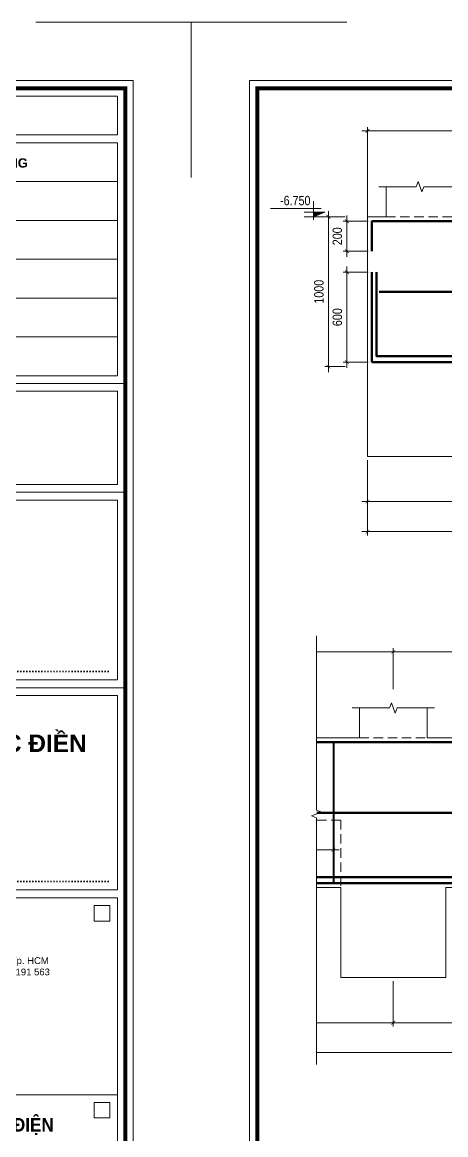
# Model space of a CAD drawing. Header units: millimetres. Extents: x 3014920 to 3563667, y -1638653 to -1356471.
# Drawn here: x 3409919 to 3412746, y -1593352 to -1585927 of the extents above; entities that cross this region are included whole.
import ezdxf
from ezdxf.enums import TextEntityAlignment as Align
from ezdxf.xclip import XClip

# ---------------------------------------------------------------- set-up
doc = ezdxf.new("R2010")
doc.units = ezdxf.units.MM
doc.header["$MEASUREMENT"] = 0
doc.header["$XCLIPFRAME"] = 0
doc.header["$PDMODE"] = 2
for name, pattern in [('6 TANG DIEN HINH 14-15$0$ACAD_ISO10W100', [18, 12, -3, 0, -3]), ('ACAD_ISO04W100', [30, 24, -3, 0, -3]), ('HIDDEN', [0.375, 0.25, -0.125])]:
    doc.linetypes.add(name, pattern=pattern)
doc.layers.get('0').update_dxf_attribs({"lineweight": 9})
doc.layers.get('Defpoints').update_dxf_attribs({"color": 10, "lineweight": 0})
for name, color, linetype, lineweight in [('CDAI', 21, 'Continuous', 40), ('CTHEP', 50, 'Continuous', 50), ('DBAO', 90, 'Continuous', 13), ('DGIONG', 130, 'Continuous', 13), ('HATCH', 154, 'Continuous', 9), ('KTH', 154, 'Continuous', 9), ('Net khuat', 8, 'HIDDEN', 13), ('TEXT', 7, 'Continuous', 15), ('TRUC', 251, 'ACAD_ISO04W100', 9)]:
    doc.layers.add(name, color=color, linetype=linetype, lineweight=lineweight)
doc.styles.add('CHG_XX_Khung ten$0$A1 BORDER$0$ARIAL', font='arial.ttf')
doc.styles.add('CHG_XX_Khung ten$0$A1 BORDER$0$Arial - Bold', font='arialbd.ttf', dxfattribs={"height": 2.5})
doc.styles.add('CHG_XX_Khung ten$0$A1 BORDER$0$Title Block DD$0$Arial - Bold', font='arialbd.ttf', dxfattribs={"height": 2.5})
doc.styles.add('CHG_XX_Khung ten$0$ArialB', font='arialbd.ttf')
doc.styles.add('TTP-HelCon', font='VHELVCN_0.TTF')
doc.dimstyles.new('TTP-25', dxfattribs={"dimscale": 25, "dimtxt": 2.5, "dimasz": 1, "dimexe": 1, "dimexo": 1, "dimgap": 0.09, "dimtad": 0, "dimdec": 4, "dimrnd": 1, "dimzin": 9, "dimdsep": 46, "dimtxsty": 'TTP-HelCon', "dimblk": 'ARCHTICK', "dimcen": 0.09, "dimdle": 1.5, "dimclrd": 256, "dimclre": 256, "dimclrt": 7, "dimadec": 0, "dimazin": 0, "dimtfac": 1, "dimtdec": 4, "dimtmove": 0, "dimatfit": 3, "dimldrblk": 'ARCHTICK', "dimfxl": 1, "dimtvp": 1, "dimtolj": 1, "dimtzin": 0, "dimarcsym": 0})

# ---------------------------------------------------------------- blocks, each defined once
blk = doc.blocks.new('_ArchTick')
at = {"color": 0, "linetype": 'ByBlock', "const_width": 0.15}
blk.add_lwpolyline([(-0.5, -0.5), (0.5, 0.5)], dxfattribs=at)
blk = doc.blocks.new('*D1348')
at = {"layer": 'Defpoints', "color": 0, "transparency": 16777216}
for p in [(-99.4, -574), (-235.4, -1574), (-99.4, -1574)]:
    blk.add_point(p, dxfattribs=at)
at = {"layer": 'KTH', "lineweight": -2, "transparency": 16777216}
for p, q in [((-124.4, -574), (-260.4, -574)), ((-235.4, -536.5), (-235.4, -1611.5)), ((-124.4, -1574), (-260.4, -1574))]:
    blk.add_line(p, q, dxfattribs=at)
at = {"layer": 'KTH', "lineweight": -2, "transparency": 16777216, "xscale": 25, "yscale": 25, "zscale": 25}
for p, rotation in [((-235.4, -574), 90), ((-235.4, -1574), 270)]:
    blk.add_blockref('_ArchTick', p, dxfattribs=dict(at, rotation=rotation))
at = {"layer": 'KTH', "color": 7, "transparency": 16777216, "insert": (-299.3, -1074), "char_height": 62.5, "attachment_point": 5, "rotation": 90, "style": 'TTP-HelCon'}
blk.add_mtext('\\A1;1000', dxfattribs=at)
blk = doc.blocks.new('CODE')
at = {"layer": 'DBAO'}
for p, q in [((-62.5, -20), (-62.5, 105)), ((-62.5, 0), (-137.5, 30)), ((-137.5, 30), (0, 30)), ((-137.5, 0), (0, 0)), ((-112.5, 55), (223.6, 55))]:
    blk.add_line(p, q, dxfattribs=at)
at = {"layer": 'HATCH', "color": 1}
blk.add_solid([(-62.5, 0), (-137.5, 30), (-62.5, 30)], dxfattribs=at)
blk = doc.blocks.new('*D1357')
at = {"layer": 'Defpoints', "color": 0, "transparency": 16777216}
for p in [(25, -2174), (2525, -2174), (2525, -2475)]:
    blk.add_point(p, dxfattribs=at)
at = {"layer": 'KTH', "lineweight": -2, "transparency": 16777216}
for p, q in [((25, -2199), (25, -2500)), ((2525, -2199), (2525, -2500)), ((-12.5, -2475), (2562.5, -2475))]:
    blk.add_line(p, q, dxfattribs=at)
at = {"layer": 'KTH', "lineweight": -2, "transparency": 16777216, "xscale": 25, "yscale": 25, "zscale": 25, "rotation": 180}
blk.add_blockref('_ArchTick', (25, -2475), dxfattribs=at)
at = {"layer": 'KTH', "lineweight": -2, "transparency": 16777216, "xscale": 25, "yscale": 25, "zscale": 25}
blk.add_blockref('_ArchTick', (2525, -2475), dxfattribs=at)
at = {"layer": 'KTH', "color": 7, "transparency": 16777216, "insert": (1275, -2411.2), "char_height": 62.5, "attachment_point": 5, "style": 'TTP-HelCon'}
blk.add_mtext('\\A1;2500', dxfattribs=at)
blk = doc.blocks.new('*D1382')
at = {"layer": 'Defpoints', "color": 0, "transparency": 16777216}
for p in [(11800, -2475), (21300, -2475), (11800, -2675)]:
    blk.add_point(p, dxfattribs=at)
at = {"layer": 'KTH', "lineweight": -2, "transparency": 16777216}
for p, q in [((11800, -2500), (11800, -2700)), ((21300, -2500), (21300, -2700)), ((21337.5, -2675), (11762.5, -2675))]:
    blk.add_line(p, q, dxfattribs=at)
at = {"layer": 'KTH', "lineweight": -2, "transparency": 16777216, "xscale": 25, "yscale": 25, "zscale": 25, "rotation": 180}
blk.add_blockref('_ArchTick', (11800, -2675), dxfattribs=at)
at = {"layer": 'KTH', "lineweight": -2, "transparency": 16777216, "xscale": 25, "yscale": 25, "zscale": 25}
blk.add_blockref('_ArchTick', (21300, -2675), dxfattribs=at)
at = {"layer": 'KTH', "color": 7, "transparency": 16777216, "insert": (16550, -2611.2), "char_height": 62.5, "attachment_point": 5, "style": 'TTP-HelCon'}
blk.add_mtext('\\A1;9500', dxfattribs=at)
blk = doc.blocks.new('*D1384')
at = {"layer": 'Defpoints', "color": 0, "transparency": 16777216}
for p in [(25, -2475), (5300, -2475), (25, -2675)]:
    blk.add_point(p, dxfattribs=at)
at = {"layer": 'KTH', "lineweight": -2, "transparency": 16777216}
for p, q in [((25, -2500), (25, -2700)), ((5300, -2500), (5300, -2700)), ((5337.5, -2675), (-12.5, -2675))]:
    blk.add_line(p, q, dxfattribs=at)
at = {"layer": 'KTH', "lineweight": -2, "transparency": 16777216, "xscale": 25, "yscale": 25, "zscale": 25, "rotation": 180}
blk.add_blockref('_ArchTick', (25, -2675), dxfattribs=at)
at = {"layer": 'KTH', "lineweight": -2, "transparency": 16777216, "xscale": 25, "yscale": 25, "zscale": 25}
blk.add_blockref('_ArchTick', (5300, -2675), dxfattribs=at)
at = {"layer": 'KTH', "color": 7, "transparency": 16777216, "insert": (2662.5, -2611.2), "char_height": 62.5, "attachment_point": 5, "style": 'TTP-HelCon'}
blk.add_mtext('\\A1;5275', dxfattribs=at)
blk = doc.blocks.new('*D1390')
at = {"layer": 'Defpoints', "color": 0, "transparency": 16777216}
for p in [(13800, -2174), (16050, -2174), (13800, -2475)]:
    blk.add_point(p, dxfattribs=at)
at = {"layer": 'KTH', "lineweight": -2, "transparency": 16777216}
for p, q in [((13800, -2199), (13800, -2500)), ((16050, -2199), (16050, -2500)), ((16087.5, -2475), (13762.5, -2475))]:
    blk.add_line(p, q, dxfattribs=at)
at = {"layer": 'KTH', "lineweight": -2, "transparency": 16777216, "xscale": 25, "yscale": 25, "zscale": 25, "rotation": 180}
blk.add_blockref('_ArchTick', (13800, -2475), dxfattribs=at)
at = {"layer": 'KTH', "lineweight": -2, "transparency": 16777216, "xscale": 25, "yscale": 25, "zscale": 25}
blk.add_blockref('_ArchTick', (16050, -2475), dxfattribs=at)
at = {"layer": 'KTH', "color": 7, "transparency": 16777216, "insert": (14925, -2411.2), "char_height": 62.5, "attachment_point": 5, "style": 'TTP-HelCon'}
blk.add_mtext('\\A1;2250', dxfattribs=at)
blk = doc.blocks.new('*D1392')
at = {"layer": 'Defpoints', "color": 0, "transparency": 16777216}
for p in [(16050, -2174), (18300, -2174), (18300, -2475)]:
    blk.add_point(p, dxfattribs=at)
at = {"layer": 'KTH', "lineweight": -2, "transparency": 16777216}
for p, q in [((16050, -2199), (16050, -2500)), ((18300, -2199), (18300, -2500)), ((16012.5, -2475), (18337.5, -2475))]:
    blk.add_line(p, q, dxfattribs=at)
at = {"layer": 'KTH', "lineweight": -2, "transparency": 16777216, "xscale": 25, "yscale": 25, "zscale": 25, "rotation": 180}
blk.add_blockref('_ArchTick', (16050, -2475), dxfattribs=at)
at = {"layer": 'KTH', "lineweight": -2, "transparency": 16777216, "xscale": 25, "yscale": 25, "zscale": 25}
blk.add_blockref('_ArchTick', (18300, -2475), dxfattribs=at)
at = {"layer": 'KTH', "color": 7, "transparency": 16777216, "insert": (17175, -2411.2), "char_height": 62.5, "attachment_point": 5, "style": 'TTP-HelCon'}
blk.add_mtext('\\A1;2250', dxfattribs=at)
blk = doc.blocks.new('*D1399')
at = {"layer": 'Defpoints', "color": 0, "transparency": 16777216}
for p in [(1525, 0), (25, -274), (1525, -274)]:
    blk.add_point(p, dxfattribs=at)
at = {"layer": 'KTH', "lineweight": -2, "transparency": 16777216}
for p, q in [((-12.5, 0), (1562.5, 0)), ((25, -249), (25, 25)), ((1525, -249), (1525, 25))]:
    blk.add_line(p, q, dxfattribs=at)
at = {"layer": 'KTH', "lineweight": -2, "transparency": 16777216, "xscale": 25, "yscale": 25, "zscale": 25, "rotation": 180}
blk.add_blockref('_ArchTick', (25, 0), dxfattribs=at)
at = {"layer": 'KTH', "lineweight": -2, "transparency": 16777216, "xscale": 25, "yscale": 25, "zscale": 25}
blk.add_blockref('_ArchTick', (1525, 0), dxfattribs=at)
at = {"layer": 'KTH', "color": 7, "transparency": 16777216, "insert": (775, 63.8), "char_height": 62.5, "attachment_point": 5, "style": 'TTP-HelCon'}
blk.add_mtext('\\A1;1500', dxfattribs=at)
blk = doc.blocks.new('*D1406')
at = {"layer": 'Defpoints', "color": 0, "transparency": 16777216}
for p in [(13800, -1124), (15650, -1124), (15650, -1321.1)]:
    blk.add_point(p, dxfattribs=at)
at = {"layer": 'KTH', "lineweight": -2, "transparency": 16777216}
for p, q in [((13800, -1149), (13800, -1346.1)), ((15650, -1149), (15650, -1346.1)), ((13762.5, -1321.1), (15687.5, -1321.1))]:
    blk.add_line(p, q, dxfattribs=at)
at = {"layer": 'KTH', "lineweight": -2, "transparency": 16777216, "xscale": 25, "yscale": 25, "zscale": 25, "rotation": 180}
blk.add_blockref('_ArchTick', (13800, -1321.1), dxfattribs=at)
at = {"layer": 'KTH', "lineweight": -2, "transparency": 16777216, "xscale": 25, "yscale": 25, "zscale": 25}
blk.add_blockref('_ArchTick', (15650, -1321.1), dxfattribs=at)
at = {"layer": 'KTH', "color": 7, "transparency": 16777216, "insert": (14725, -1251.2), "char_height": 62.5, "attachment_point": 5, "style": 'TTP-HelCon'}
blk.add_mtext('\\A1;6Þ14a250-3', dxfattribs=at)
blk = doc.blocks.new('*D1411')
at = {"layer": 'Defpoints', "color": 0, "transparency": 16777216}
for p in [(14825, 0), (14825, -274), (16050, -274)]:
    blk.add_point(p, dxfattribs=at)
at = {"layer": 'KTH', "lineweight": -2, "transparency": 16777216}
for p, q in [((16087.5, 0), (14787.5, 0)), ((14825, -249), (14825, 25)), ((16050, -249), (16050, 25))]:
    blk.add_line(p, q, dxfattribs=at)
at = {"layer": 'KTH', "lineweight": -2, "transparency": 16777216, "xscale": 25, "yscale": 25, "zscale": 25, "rotation": 180}
blk.add_blockref('_ArchTick', (14825, 0), dxfattribs=at)
at = {"layer": 'KTH', "lineweight": -2, "transparency": 16777216, "xscale": 25, "yscale": 25, "zscale": 25}
blk.add_blockref('_ArchTick', (16050, 0), dxfattribs=at)
at = {"layer": 'KTH', "color": 7, "transparency": 16777216, "insert": (15437.5, 63.8), "char_height": 62.5, "attachment_point": 5, "style": 'TTP-HelCon'}
blk.add_mtext('\\A1;1225', dxfattribs=at)
blk = doc.blocks.new('*D1412')
at = {"layer": 'Defpoints', "color": 0, "transparency": 16777216}
for p in [(17275, 0), (16050, -274), (17275, -274)]:
    blk.add_point(p, dxfattribs=at)
at = {"layer": 'KTH', "lineweight": -2, "transparency": 16777216}
for p, q in [((16012.5, 0), (17312.5, 0)), ((16050, -249), (16050, 25)), ((17275, -249), (17275, 25))]:
    blk.add_line(p, q, dxfattribs=at)
at = {"layer": 'KTH', "lineweight": -2, "transparency": 16777216, "xscale": 25, "yscale": 25, "zscale": 25, "rotation": 180}
blk.add_blockref('_ArchTick', (16050, 0), dxfattribs=at)
at = {"layer": 'KTH', "lineweight": -2, "transparency": 16777216, "xscale": 25, "yscale": 25, "zscale": 25}
blk.add_blockref('_ArchTick', (17275, 0), dxfattribs=at)
at = {"layer": 'KTH', "color": 7, "transparency": 16777216, "insert": (16662.5, 63.8), "char_height": 62.5, "attachment_point": 5, "style": 'TTP-HelCon'}
blk.add_mtext('\\A1;1225', dxfattribs=at)
blk = doc.blocks.new('*D1421')
at = {"layer": 'Defpoints', "color": 0, "transparency": 16777216}
for p in [(54.5, -604), (-112.3, -804.4), (54.5, -804.4)]:
    blk.add_point(p, dxfattribs=at)
at = {"layer": 'KTH', "lineweight": -2, "transparency": 16777216}
for p, q in [((-112.3, -566.5), (-112.3, -841.9)), ((29.5, -604), (-137.3, -604)), ((29.5, -804.4), (-137.3, -804.4))]:
    blk.add_line(p, q, dxfattribs=at)
at = {"layer": 'KTH', "lineweight": -2, "transparency": 16777216, "xscale": 25, "yscale": 25, "zscale": 25}
for p, rotation in [((-112.3, -604), 90), ((-112.3, -804.4), 270)]:
    blk.add_blockref('_ArchTick', p, dxfattribs=dict(at, rotation=rotation))
at = {"layer": 'KTH', "color": 7, "transparency": 16777216, "insert": (-176.2, -704.2), "char_height": 62.5, "attachment_point": 5, "rotation": 90, "style": 'TTP-HelCon'}
blk.add_mtext('\\A1;200', dxfattribs=at)
blk = doc.blocks.new('*D1422')
at = {"layer": 'Defpoints', "color": 0, "transparency": 16777216}
for p in [(54.5, -944), (-112.3, -1544), (54.5, -1544)]:
    blk.add_point(p, dxfattribs=at)
at = {"layer": 'KTH', "lineweight": -2, "transparency": 16777216}
for p, q in [((29.5, -944), (-137.3, -944)), ((-112.3, -906.5), (-112.3, -1581.5)), ((29.5, -1544), (-137.3, -1544))]:
    blk.add_line(p, q, dxfattribs=at)
at = {"layer": 'KTH', "lineweight": -2, "transparency": 16777216, "xscale": 25, "yscale": 25, "zscale": 25}
for p, rotation in [((-112.3, -944), 90), ((-112.3, -1544), 270)]:
    blk.add_blockref('_ArchTick', p, dxfattribs=dict(at, rotation=rotation))
at = {"layer": 'KTH', "color": 7, "transparency": 16777216, "insert": (-176.2, -1244), "char_height": 62.5, "attachment_point": 5, "rotation": 90, "style": 'TTP-HelCon'}
blk.add_mtext('\\A1;600', dxfattribs=at)
blk = doc.blocks.new('CHG_XX_Khung ten')
for p, q in [((687, 501), (824, 501)), ((687, 473), (824, 473)), ((687, 422.69), (824, 422.69))]:
    blk.add_line(p, q)
for points in [[(15, 579), (826, 579), (826, 15), (15, 15)], [(816, 362.62), (820, 362.62), (820, 366.62), (816, 366.62)], [(816, 311.93), (820, 311.93), (820, 315.93), (816, 315.93)]]:
    blk.add_lwpolyline(points, close=True)
at = {"color": 4, "linetype": 'Continuous', "const_width": 1}
blk.add_lwpolyline([(17, 577), (824, 577), (824, 17), (17, 17)], close=True, dxfattribs=at)
at = {"linetype": 'Continuous'}
for points in [[(822, 565), (689, 565), (689, 575), (822, 575)], [(822, 553), (689, 553), (689, 563), (822, 563)], [(822, 543), (689, 543), (689, 553), (822, 553)], [(822, 533), (689, 533), (689, 543), (822, 543)], [(822, 523), (689, 523), (689, 533), (822, 533)], [(822, 513), (689, 513), (689, 523), (822, 523)], [(822, 503), (689, 503), (689, 513), (822, 513)], [(689, 499), (822, 499), (822, 475), (689, 475)], [(689, 368.62), (822, 368.62), (822, 317.93), (689, 317.93)], [(689, 317.93), (822, 317.93), (822, 289.93), (689, 289.93)]]:
    blk.add_lwpolyline(points, close=True, dxfattribs=at)
at = {"layer": 'Defpoints', "color": 1, "ltscale": 2}
for points in [[(40.06, 594), (0, 594), (0, 554)], [(800.94, 594), (841, 594), (841, 554)]]:
    blk.add_lwpolyline(points, dxfattribs=at)
at = {"style": 'CHG_XX_Khung ten$0$ArialB'}
blk.add_text('HỒ SƠ THIẾT KẾ BẢN VẼ THI CÔNG', height=2.3887, dxfattribs=at).set_placement((741, 557.78), align=Align.MIDDLE_LEFT)
at = {"style": 'CHG_XX_Khung ten$0$A1 BORDER$0$Title Block DD$0$Arial - Bold'}
for p in [(820, 427.69), (820, 373.62)]:
    blk.add_text('.....................................................', height=2, dxfattribs=at).set_placement(p, align=Align.MIDDLE_RIGHT)
at = {"ltscale": 10}
for s, insert, char_height, width, attachment_point, style in [('Địa chỉ: 37 Trần Ngọc Diện, P.Thảo Điền, Quận 2, Tp. HCM\\PTel: (84.8) 35 191 561 – 35 191 562, Fax: (84.8) 35 191 563\\PEmail: hcmc@htt-group.com', (739.49, 345.2), 1.75, 83.001, 7, 'CHG_XX_Khung ten$0$A1 BORDER$0$ARIAL'), ('{\\W0.9;CÔNG TY TNHH TVTK CƠ ĐIỆN \\PĐỒNG TÂM}', (739.49, 311.93), 3.5, 76.248, 1, 'CHG_XX_Khung ten$0$A1 BORDER$0$Arial - Bold')]:
    blk.add_mtext(s, dxfattribs=dict(at, insert=insert, char_height=char_height, width=width, attachment_point=attachment_point, style=style))
at = {"ltscale": 10, "char_height": 4.5, "attachment_point": 2, "style": 'CHG_XX_Khung ten$0$A1 BORDER$0$Title Block DD$0$Arial - Bold', "bg_fill": 2}
for s, insert, width in [('CÔNG TY TNHH MTV\\PSỬA CHỮA MÁY BAY 41', (754.39, 467.87), 83.001), ('CÔNG TY CỔ PHẦN THIÊN PHÚC ĐIỀN', (755.91, 410.64), 121.2929)]:
    blk.add_mtext(s, dxfattribs=dict(at, insert=insert, width=width))
at = {"linetype": 'Continuous'}
for points in [[(689, 471), (822, 471), (822, 424.69), (689, 424.69)], [(689, 420.69), (822, 420.69), (822, 370.62), (689, 370.62)]]:
    blk.add_lwpolyline(points, close=True, dxfattribs=at)
blk = doc.blocks.new('2X-31')
at = {"layer": 'CDAI'}
blk.add_lwpolyline([(15650.00015, -604.00461), (15650.00015, -1544.00461)], dxfattribs=at)
at = {"layer": 'CTHEP'}
for p, q in [((54.54176, -1544.00461), (54.54176, -944.00461)), ((56669.99316, -1074.0046), (103.16431, -1074.00461))]:
    blk.add_line(p, q, dxfattribs=at)
for points in [[(54.54176, -804.44405), (54.54176, -604.00461), (56669.99316, -604.00461), (56669.99316, -804.00461)], [(54.54176, -1544.00461), (56669.99316, -1544.0046), (56669.99316, -944.0046)], [(84.08351, -944.00461), (84.08351, -1504.00461), (2525.00001, -1504.00461)], [(13800.00016, -1504.00461), (18300.00017, -1504.00461)]]:
    blk.add_lwpolyline(points, dxfattribs=at)
at = {"layer": 'DBAO', "linetype": 'Continuous'}
for p, q in [((150, -374.00461), (150, -574.00461)), ((15825.00017, -374.00461), (15825.00017, -574.00461)), ((16274.99267, -374.00461), (16274.99267, -574.00461)), ((25, -574.00461), (150, -574.00461)), ((10099.9925, -574.00461), (15825.00017, -574.00461)), ((16274.99267, -574.00461), (22000, -574.00461))]:
    blk.add_line(p, q, dxfattribs=at)
at = {"layer": 'DBAO'}
blk.add_line((25, -574.00461), (25, -1574.00461), dxfattribs=at)
for points in [[(25, -1574.00461), (25, -2174.00461), (725, -2174.00461), (725, -1574.00461)], [(15700.00016, -1574.00461), (15700.00016, -2174.00461), (16400.00016, -2174.00461), (16400.00016, -1574.00461)]]:
    blk.add_lwpolyline(points, dxfattribs=at)
at = {"layer": 'DBAO', "linetype": 'Continuous', "flags": 128}
for points in [[(25, -1599.0046), (25, -1824.00461)], [(15700.00016, -1574.00461), (10224.99999, -1574.00461)], [(21874.99999, -1574.00461), (16400.00016, -1574.00461)]]:
    blk.add_lwpolyline(points, dxfattribs=at)
at = {"layer": 'DGIONG', "linetype": 'Continuous', "flags": 128}
for points in [[(650, -374.00461), (400, -374.00461), (387.5, -408.34808), (362.5, -339.66114), (350, -374.00461), (100, -374.00461)], [(16324.99267, -374.00461), (16074.98892, -374.00461), (16062.48892, -408.34808), (16037.48892, -339.66114), (16024.98892, -374.00461), (15774.98516, -374.00461)]]:
    blk.add_lwpolyline(points, dxfattribs=at)
at = {"layer": 'Net khuat', "ltscale": 250}
for p, q in [((150, -574.00461), (600, -574.00461)), ((15825.00017, -574.00461), (16274.99267, -574.00461)), ((10225, -1124.00461), (15700.00016, -1124.00461)), ((15700.00016, -1124.00461), (15700.00016, -1574.00461))]:
    blk.add_line(p, q, dxfattribs=at)
at = {"layer": 'TRUC', "linetype": '6 TANG DIEN HINH 14-15$0$ACAD_ISO10W100', "ltscale": 1250}
blk.add_lwpolyline([(25, -13.50461), (25, -2063.00461)], dxfattribs=at)
at = {"layer": 'KTH', "linetype": 'Continuous', "xscale": -1}
blk.add_blockref('CODE', (-397.93806, -574.00461), dxfattribs=at)
at = {"layer": 'TEXT', "style": 'TTP-HelCon'}
blk.add_text('-6.750', height=62.5, dxfattribs=at).set_placement((-355.67139, -497.00962), align=Align.RIGHT)
at = {"layer": 'KTH'}
for base, p1, p2, angle, picture, middle in [((1525.00001, 0), (25, -274.00461), (1525.00001, -274.00461), 180, '*D1399', (775, 63.83333)), ((17275.0076549761, 0), (16050.0039043026, -274.0046080451), (17275.0076549761, -274.0046080437), 180, '*D1412', (16662.5057796393, 63.8333333333)), ((-235.43806, -1574.00461), (-99.43806, -574.00461), (-99.43806, -1574.00461), 90, '*D1348', (-299.27139, -1074.00461)), ((-112.31894, -804.44405), (54.54176, -604.00461), (54.54176, -804.44405), 90, '*D1421', (-176.15228, -704.22433)), ((-112.31894, -1544.00461), (54.54176, -944.00461), (54.54176, -1544.00461), 90, '*D1422', (-176.15228, -1244.00461)), ((13800.00015, -2475.04887), (16050.00016, -2174.00461), (13800.00015, -2174.00461), 180, '*D1390', (14925.00016, -2411.21554))]:
    dim = blk.add_linear_dim(base=base, p1=p1, p2=p2, angle=angle, dimstyle='TTP-25', override={"dimtmove": 1}, dxfattribs=at)
    dim.commit()
    dim.dimension.update_dxf_attribs({"geometry": picture, "text_midpoint": middle})
for base, p1, p2, picture, middle in [((14825.0001536291, 0), (16050.0039043026, -274.0046080451), (14825.0001536291, -274.0046080437), '*D1411', (15437.5020289659, 63.8333333333)), ((2525.00001, -2475.04887), (25, -2174.00461), (2525.00001, -2174.00461), '*D1357', (1275, -2411.21554)), ((18300.00017, -2475.04887), (16050.00016, -2174.00461), (18300.00017, -2174.00461), '*D1392', (17175.00017, -2411.21554)), ((25, -2675.00461), (5300, -2475.04887), (25, -2475.04887), '*D1384', (2662.5, -2611.17127)), ((11800, -2675.00461), (21300, -2475.04887), (11800, -2475.04887), '*D1382', (16550, -2611.17127))]:
    dim = blk.add_linear_dim(base=base, p1=p1, p2=p2, dimstyle='TTP-25', override={"dimtmove": 1}, dxfattribs=at)
    dim.commit()
    dim.dimension.update_dxf_attribs({"geometry": picture, "text_midpoint": middle})
dim = blk.add_linear_dim(base=(15650.00015, -1321.14128), p1=(13800.00015, -1124.00461), p2=(15650.00015, -1124.00461), text='6Þ14a250-3', dimstyle='TTP-25', override={"dimtmove": 1}, dxfattribs=at)
dim.commit()
dim.dimension.update_dxf_attribs({"geometry": '*D1406', "text_midpoint": (14725.00015, -1251.22461)})

msp = doc.modelspace()

# ---------------------------------------------------------------- linework, layer by layer
at = {"layer": 'DGIONG', "linetype": 'Continuous', "flags": 128}
msp.add_lwpolyline([(3411884.4705, -1592882.45148), (3411884.47072, -1591236.02798), (3411850.12725, -1591223.52798), (3411918.81418, -1591198.52798), (3411884.47072, -1591186.02798), (3411884.47053, -1590021.06232)], dxfattribs=at)

# ---------------------------------------------------------------- block references
at = {"color": 5, "xscale": 25.92478421704392, "yscale": 25.92478421704392, "zscale": 25.92478421704392}
msp.add_blockref('CHG_XX_Khung ten', (3389245.2673, -1601326.46106), dxfattribs=at)
at = {"layer": 'DBAO'}
ref = msp.add_blockref('2X-31', (3412199.15171, -1586651.37063), dxfattribs=at)
XClip(ref).set_block_clipping_path([(-1757.7944806947, -2931.1631830684), (16711.0354361646, 1213.7358208804)])
ref = msp.add_blockref('2X-31', (3396346.47636, -1590128.69447), dxfattribs=at)
XClip(ref).set_block_clipping_path([(15540.4105772206, -3895.1161533908), (32174.2594661765, 535.2512636671)])

# ---------------------------------------------------------------- next in the draw order: block references
at = {"color": 5, "xscale": 25.92478421704392, "yscale": 25.92478421704392, "zscale": 25.92478421704392}
msp.add_blockref('CHG_XX_Khung ten', (3411048.01083, -1601326.46106), dxfattribs=at)

doc.saveas('drawing.dxf')
